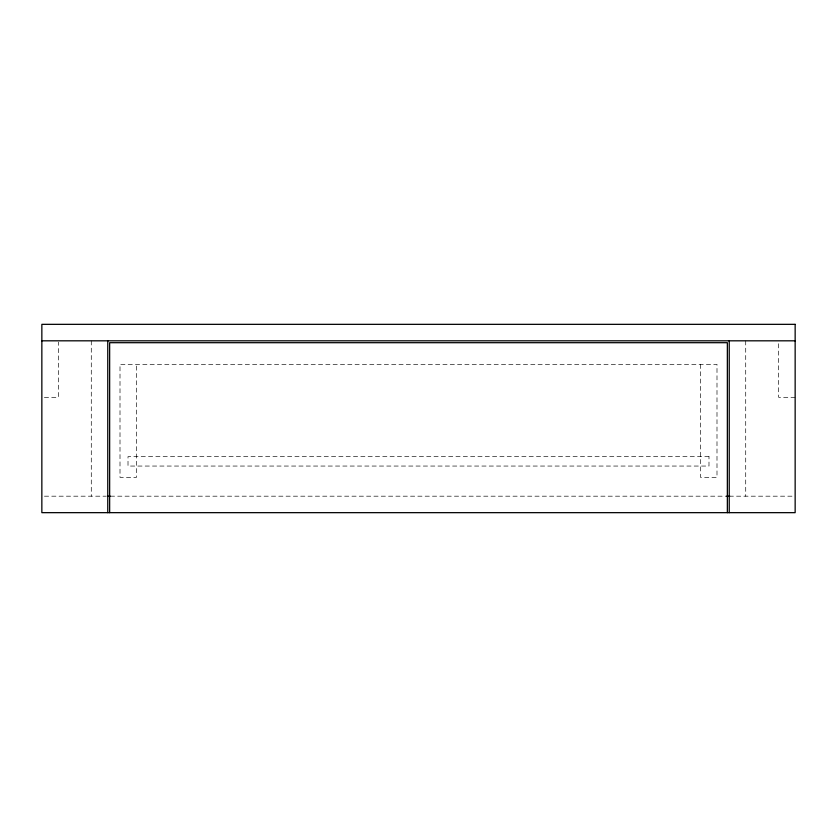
<?xml version="1.0" encoding="UTF-8"?>
<svg xmlns="http://www.w3.org/2000/svg" width="837" height="837" viewBox="0 0 837 837"><rect width="100%" height="100%" fill="white"/><g stroke="black" fill="none" stroke-linecap="round" stroke-linejoin="round"><path stroke-width="0.63" stroke-dasharray="4.18 3.14" d="M44.382 397.313L58.328 397.313L58.328 342.103M795.15 397.313L778.672 397.313L778.672 342.103M44.434 496.184L105.933 496.184M110.379 496.184L726.621 496.184M729.236 496.184L792.566 496.184M745.715 340.816L745.715 496.184M700.517 364.357L700.517 477.352L716.995 477.352L716.995 364.357L120.005 364.357L120.005 477.352L136.483 477.352L136.483 364.357M91.285 340.816L91.285 496.184M708.991 456.636L128.009 456.636L128.009 466.052L708.991 466.052L708.991 456.636"/><path stroke-width="1.26" d="M41.85 340.816L795.15 340.816M107.241 496.184L110.379 496.184M726.621 496.184L729.759 496.184M729.236 340.816L729.236 512.662M727.353 512.662L727.353 342.699L109.647 342.699L109.647 512.662M107.764 340.816L107.764 512.662M795.15 324.337L41.85 324.337L41.85 512.662L795.15 512.662L795.15 324.337"/></g></svg>
